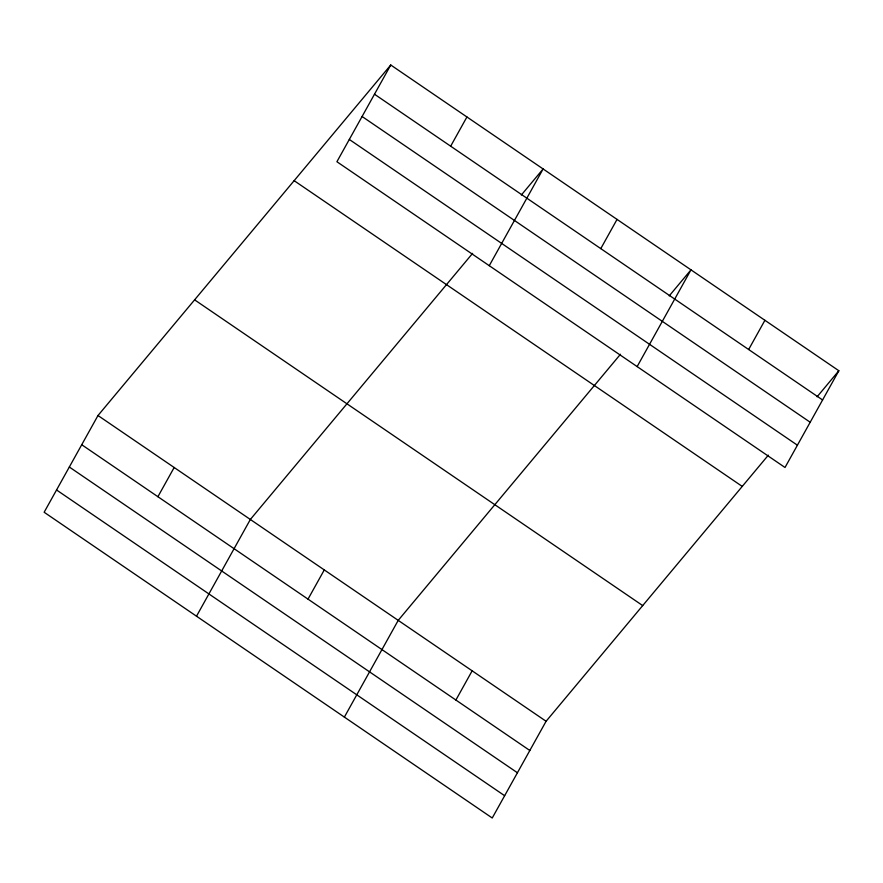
<?xml version="1.0" encoding="UTF-8"?>
<svg xmlns="http://www.w3.org/2000/svg" width="883" height="883" viewBox="0 0 883 883"><rect width="100%" height="100%" fill="white"/><g stroke="black" fill="none" stroke-linecap="round" stroke-linejoin="round"><path stroke-width="1.32" d="M390.761 65L336.909 161.732L785.009 467.482L838.85 370.75L390.761 65L97.991 415.518L44.15 512.25L492.239 818L546.091 721.268L768.353 455.153M157.902 496.71L174.172 467.493M450.672 146.192L466.93 116.975M196.501 616.213L250.342 519.469L472.604 253.366M489.27 265.684L543.111 168.951L521.345 195.011M308.012 599.138L324.282 569.921M600.782 248.62L617.04 219.403M344.37 717.106L398.211 620.374L620.473 354.26M637.14 366.588L690.981 269.845L669.215 295.904M455.893 700.031L472.151 670.815M748.652 349.513L764.91 320.297M817.095 396.798L838.85 370.75M374.491 94.216L822.592 399.966M362.096 116.501L810.186 422.24M349.315 139.459L797.415 445.198M294.138 180.673L742.239 486.412M194.602 299.845L642.703 605.595M97.991 415.518L546.091 721.268M81.733 444.734L529.822 750.484M69.327 467.019L517.427 772.757M56.556 489.977L504.646 795.715"/></g></svg>
